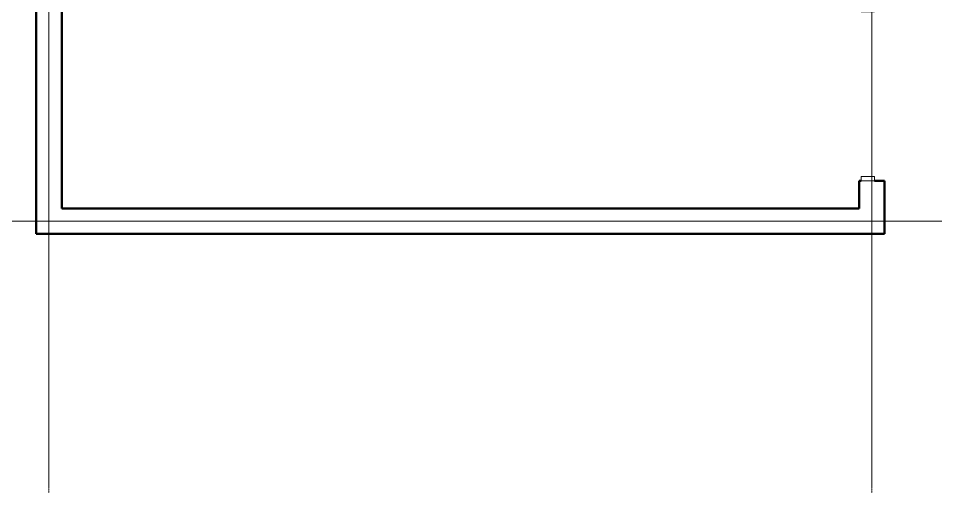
# Model space of a CAD drawing. Header units: inches. Extents: x -1714 to 1984, y -1043 to 970.
# Drawn here: x -1418.3 to -1016.9, y 191.1 to 395.9 of the extents above; entities that cross this region are included whole.
import ezdxf

# ---------------------------------------------------------------- set-up
doc = ezdxf.new("R2010")
doc.units = ezdxf.units.IN
doc.header["$MEASUREMENT"] = 0
doc.linetypes.add('Grid Line 1_2_', pattern=[0.875, 0.5, -0.125, 0.125, -0.125])
for name, color, linetype, lineweight in [('A-DOOR', 31, 'Continuous', 13), ('A-DOOR-FRAM', 31, 'Continuous', 20), ('A-WALL', 113, 'Continuous', 13), ('S-GRID', 1, 'Continuous', 9)]:
    doc.layers.add(name, color=color, linetype=linetype, lineweight=lineweight)

# ---------------------------------------------------------------- blocks, each defined once
blk = doc.blocks.new('Door-Passage-Double-Flush - 72_ x 84_-1426335-L3')
at = {"layer": 'A-DOOR-FRAM'}
for p, q in [((-36, 4.8125), (-38, 4.8125)), ((-38, 4.8125), (-38, -0.9375)), ((-36, -0.9375), (-36, 4.8125)), ((36, 4.8125), (36, -0.9375)), ((38, 4.8125), (36, 4.8125)), ((38, -0.9375), (38, 4.8125)), ((-38, -0.9375), (-36, -0.9375)), ((36, -0.9375), (38, -0.9375))]:
    blk.add_line(p, q, dxfattribs=at)

msp = doc.modelspace()

# ---------------------------------------------------------------- linework, layer by layer
at = {"layer": 'A-WALL', "lineweight": 50}
for p, q in [((-1410.41, 672.77), (-1410.41, 301.65)), ((-1399.29, 312.77), (-1399.29, 661.65)), ((-1049.41, 324.77), (-1050.41, 324.77)), ((-1050.41, 324.77), (-1050.41, 312.77)), ((-1039.29, 324.77), (-1043.66, 324.77)), ((-1039.29, 301.65), (-1039.29, 324.77)), ((-1050.41, 312.77), (-1399.29, 312.77)), ((-1410.41, 301.65), (-1039.29, 301.65))]:
    msp.add_line(p, q, dxfattribs=at)
at = {"layer": 'S-GRID', "linetype": 'Grid Line 1_2_'}
for p, q in [((-1404.85, -1043.15), (-1404.85, 921.91)), ((-1044.85, -1043.15), (-1044.85, 921.91)), ((-1714.25, 307.21), (1936.33, 307.21))]:
    msp.add_line(p, q, dxfattribs=at)

# ---------------------------------------------------------------- block references
at = {"layer": 'A-DOOR', "rotation": 89.99999999999993}
msp.add_blockref('Door-Passage-Double-Flush - 72_ x 84_-1426335-L3', (-1044.6, 362.77), dxfattribs=at)

doc.saveas('drawing.dxf')
